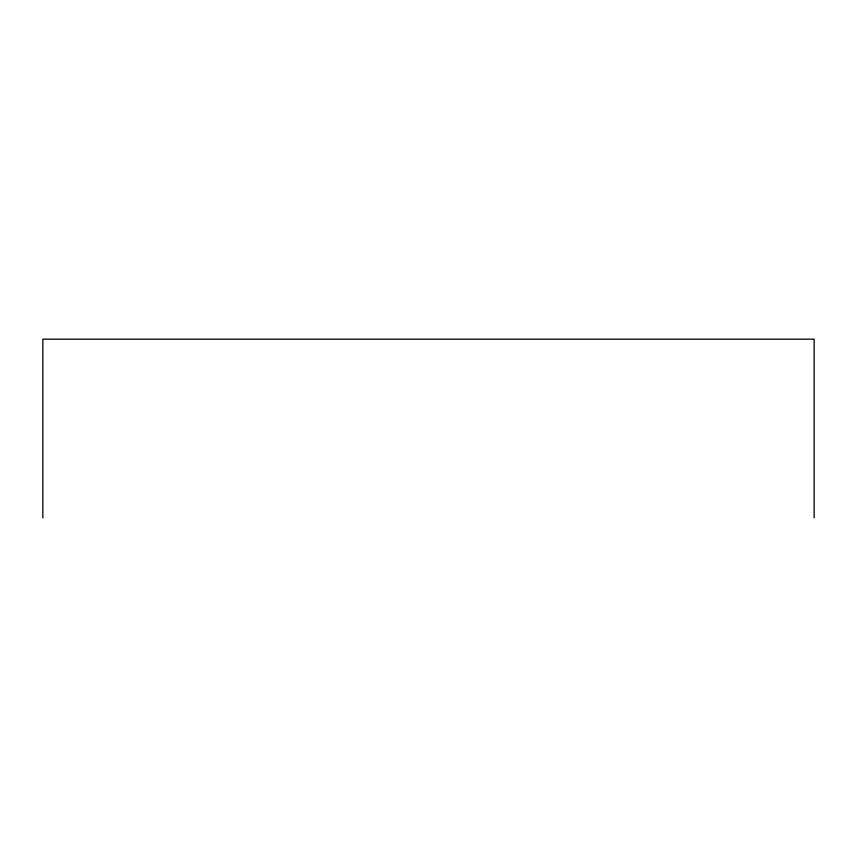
<?xml version="1.0" encoding="UTF-8"?>
<svg xmlns="http://www.w3.org/2000/svg" width="857" height="857" viewBox="0 0 857 857"><rect width="100%" height="100%" fill="white"/><g stroke="black" fill="none" stroke-linecap="round" stroke-linejoin="round"><path stroke-width="1.29" d="M814.15 517.821L814.15 339.179L42.85 339.179L42.85 517.821"/></g></svg>
